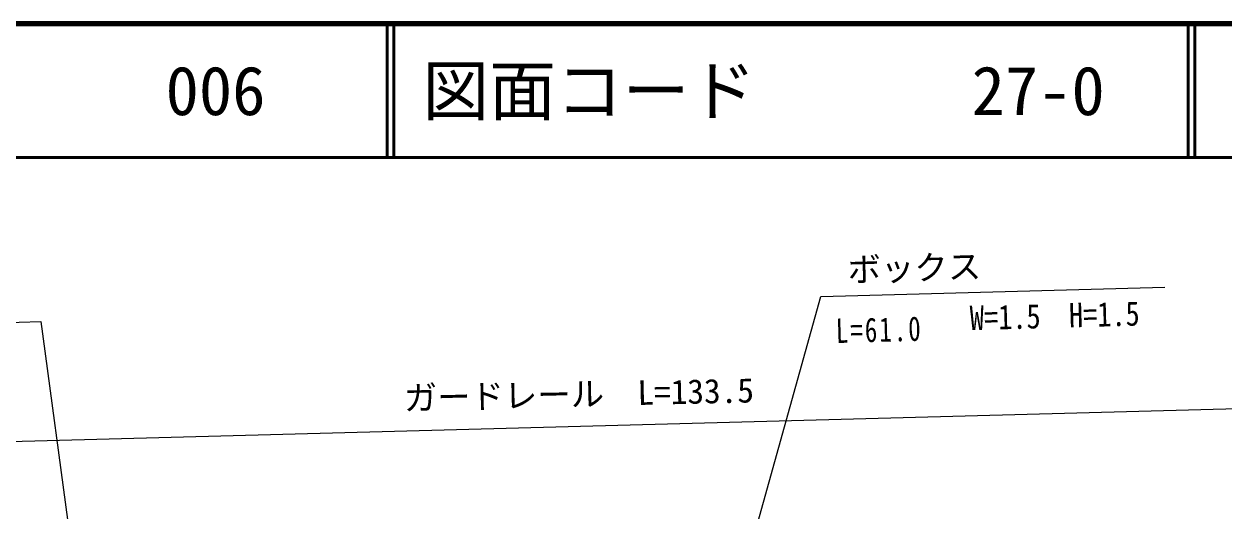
# Model space of a CAD drawing. Units: millimetres, scale not verified. Extents: x 40000 to 680000, y 20000 to 380000.
# Drawn here: x 90534 to 180430, y 343564 to 380000 of the extents above; entities that cross this region are included whole.
import ezdxf
from ezdxf.enums import TextEntityAlignment as Align

# ---------------------------------------------------------------- set-up
doc = ezdxf.new("R2010")
doc.units = ezdxf.units.MM
doc.header["$LTSCALE"] = 1000
for name, color, linetype, lineweight in [('M-STR-HTXT', 7, 'Continuous', 13), ('M-TTL', 2, 'Continuous', 140), ('M-TTL-LINE', 7, 'Continuous', 50)]:
    doc.layers.add(name, color=color, linetype=linetype, lineweight=lineweight)
doc.layers.add('M-TTL-TXT', color=7, linetype='Continuous')
doc.styles.add('ＭＳ ゴシック', font='')
doc.styles.get('ＭＳ ゴシック').set_extended_font_data('MS Gothic')

msp = doc.modelspace()

# ---------------------------------------------------------------- linework, layer by layer
at = {"layer": 'M-STR-HTXT'}
for p, q in [((150231, 359566), (176009, 360278)), ((130226, 287929), (150231, 359566)), ((66019, 356972), (91796, 357684)), ((91796, 357684), (101284, 287215)), ((77180, 348360), (210636, 351954))]:
    msp.add_line(p, q, dxfattribs=at)
at = {"layer": 'M-TTL'}
msp.add_line((680000, 380000), (40000, 380000), dxfattribs=at)
at = {"layer": 'M-TTL-LINE'}
for p, q in [((117750, 380000), (117750, 370000)), ((118250, 380000), (118250, 370000)), ((177750, 380000), (177750, 370000)), ((178250, 380000), (178250, 370000)), ((40000, 370000), (680000, 370000))]:
    msp.add_line(p, q, dxfattribs=at)

# ---------------------------------------------------------------- texts
at = {"layer": 'M-STR-HTXT', "style": 'ＭＳ ゴシック'}
for s, rotation, p in [('ボックス', 1.582, (152274, 360112)), ('ガードレール\u3000L=133.5', 1.291, (119022, 350492))]:
    msp.add_text(s, height=1833, rotation=rotation, dxfattribs=at).set_placement(p, align=Align.BOTTOM_LEFT)
at = {"layer": 'M-STR-HTXT', "style": 'ＭＳ ゴシック', "width": 0.85}
msp.add_text('W=1.5\u3000H=1.5', height=1833, rotation=1.582, dxfattribs=at).set_placement((161432, 356494), align=Align.BOTTOM_LEFT)
at = {"layer": 'M-STR-HTXT', "insert": (151375, 356051), "char_height": 1833, "attachment_point": 7, "rotation": 1.582, "style": 'ＭＳ ゴシック'}
msp.add_mtext('\\T1.16;\\W0.75;L=61.0', dxfattribs=at)
at = {"layer": 'M-TTL-TXT', "style": 'ＭＳ ゴシック'}
for s, p in [('006', (101142, 375000)), ('図面コード', (120380, 375000)), ('27-0', (161521, 375000))]:
    msp.add_text(s, height=3666, dxfattribs=at).set_placement(p, align=Align.MIDDLE_LEFT)

doc.saveas('drawing.dxf')
